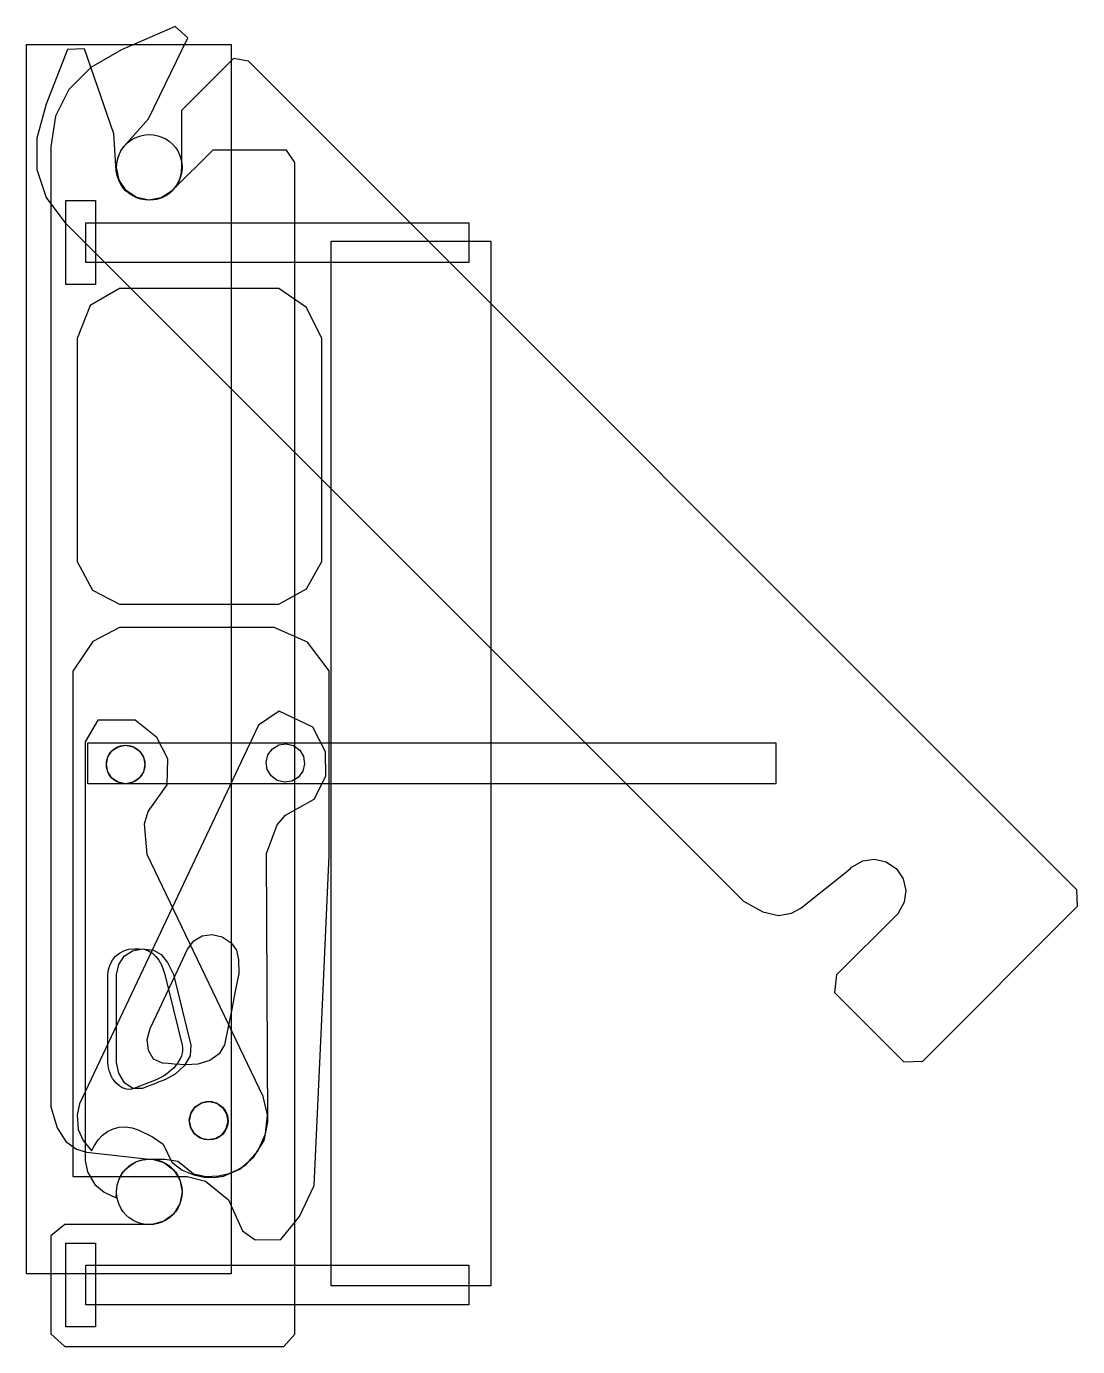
# Model space of a CAD drawing. Extents: x -15 to 113, y -19 to 142.
import ezdxf

# ---------------------------------------------------------------- set-up
doc = ezdxf.new("R2010")
doc.units = 0
for name, color, linetype in [('body', 7, 'CONTINUOUS'), ('bodySlot', 7, 'CONTINUOUS'), ('holes', 7, 'CONTINUOUS'), ('Layer_1', 7, 'CONTINUOUS'), ('thumb', 7, 'CONTINUOUS')]:
    doc.layers.add(name, color=color, linetype=linetype)

msp = doc.modelspace()

# ---------------------------------------------------------------- linework, layer by layer
at = {"layer": 'body', "color": 7}
msp.add_lwpolyline([(0, 3.999812), (0.340031, 3.999812), (0.340031, 3.995578), (0.340031, 3.991345), (0.340031, 3.987112), (0.340031, 3.982878), (1.784363, 3.57804), (2.945084, 2.703856), (3.718211, 1.473517), (3.999756, 0.000185), (3.718351, -1.473332), (2.94526, -2.70383), (1.784485, -3.578119), (0.340031, -3.983038), (0.340031, -3.987271), (0.340031, -3.991504), (0.340031, -3.995738), (0.340031, -3.999971), (0, -3.999971), (-10.329566, -3.999971), (-12, -5.345404), (-12, -17.305708), (-10.329566, -18.878629), (16.394097, -18.878629), (17.76274, -17.381776), (17.76274, 125.589817), (16.721904, 127.092367), (7.737605, 127.099855), (3.003434, 122.365684), (2.376227, 121.787127), (1.6491, 121.35869), (0.848281, 121.0923), (0, 120.999891), (-1.556969, 121.31433), (-2.828367, 122.171646), (-3.68552, 123.443157), (-3.999756, 125.000166), (-3.933832, 125.715375), (-3.743046, 126.401974), (-3.433473, 127.043826), (-3.100698, 127.544003), (-0.098866, 130.93636), (4.681934, 140.797773), (3.139985, 142.201324), (-3.407684, 139.331547), (-7.125092, 137.190592), (-9.814749, 134.486542), (-11.448897, 131.246219), (-11.999782, 127.496431), (-11.999782, 10.394288), (-11.242621, 7.807457), (-10.176678, 6.136693), (-8.872879, 5.200094), (-7.657246, 4.843965)], close=True, dxfattribs=at)
at = {"layer": 'bodySlot', "color": 7}
for points in [[(-3.641552, 110.237758), (-7.205917, 108.152582), (-8.787503, 104.129346), (-8.787503, 76.906807), (-6.929249, 73.39894), (-3.641552, 71.694891), (15.789971, 71.694891), (19.170882, 73.577756), (21.055045, 76.906807), (21.055045, 104.129346), (19.179701, 107.892785), (15.789971, 110.237758)], [(-9.31667, 63.516493), (-9.31667, 1.887379), (4.621144, 1.887379), (6.836783, 1.313603), (9.67956, -0.958665), (11.352982, -4.748239), (12.900338, -5.86994), (16.058678, -5.808425), (18.31497, -3.015324), (20.129004, 0.777769), (21.055045, 21.047524), (21.956282, 41.036816), (21.956282, 63.572659), (19.282601, 67.080592), (15.234212, 68.851139), (-3.641552, 68.851139), (-6.905195, 67.149243)]]:
    msp.add_lwpolyline(points, close=True, dxfattribs=at)
at = {"layer": 'holes', "color": 7}
for points in [[(-0.544418, 52.14838)], [(-1.883712, 29.67114)], [(9.613692, 8.68112)]]:
    msp.add_lwpolyline(points, close=True, dxfattribs=at)
for points in [[(-1.883712, 29.67114), (-1.272388, 29.67114)], [(-5.045982, 15.78668), (-5.045982, 26.50887)], [(1.889882, 26.50887), (4.006548, 17.90335)], [(0.844279, 13.68276), (-1.883712, 12.62442)]]:
    msp.add_lwpolyline(points, dxfattribs=at)
for points in [[(-5.244418, 52.14838), (-5.244418, 52.987954), (-4.79651, 53.763753), (-4.069418, 54.18354)], [(-4.069418, 54.18354), (-3.342325, 54.603327), (-2.44651, 54.603327), (-1.719418, 54.18354)], [(-1.719418, 54.18354), (-0.992325, 53.763753), (-0.544418, 52.987954), (-0.544418, 52.14838)], [(-4.069418, 50.11322), (-4.79651, 50.533007), (-5.244418, 51.308806), (-5.244418, 52.14838)], [(-0.544418, 52.14838), (-0.544418, 51.308806), (-0.992325, 50.533007), (-1.719418, 50.11322)], [(-1.719418, 50.11322), (-2.44651, 49.693433), (-3.342325, 49.693433), (-4.069418, 50.11322)], [(-5.045982, 26.50887), (-5.045982, 28.26077), (-3.635609, 29.67114), (-1.883712, 29.67114)], [(-1.272388, 29.67114), (0.479509, 29.67114), (1.471445, 28.21007), (1.889882, 26.50887)], [(4.006548, 17.90335), (4.424982, 16.20216), (2.477571, 14.3164), (0.844279, 13.68276)], [(-1.883712, 12.62442), (-3.517004, 11.99078), (-5.045982, 14.03479), (-5.045982, 15.78668)], [(4.913693, 8.68112), (4.913693, 9.520694), (5.3616, 10.296493), (6.088692, 10.71628)], [(6.088692, 10.71628), (6.815785, 11.136067), (7.7116, 11.136067), (8.438692, 10.71628)], [(8.438692, 10.71628), (9.165785, 10.296493), (9.613692, 9.520694), (9.613692, 8.68112)], [(7.263692, 6.33112), (5.965823, 6.33112), (4.913693, 7.383251), (4.913693, 8.68112)], [(9.613692, 8.68112), (9.613692, 7.383251), (8.561561, 6.33112), (7.263692, 6.33112)]]:
    msp.add_open_spline(points, degree=3, dxfattribs=at)
at = {"layer": 'Layer_1', "color": 7}
for points in [[(-15, 140), (10, 140), (10, -10), (-15, -10)], [(85.500858, 39.424857), (85.741296, 39.665295), (85.74429, 39.662302), (85.747283, 39.659308), (85.750277, 39.656315), (85.75327, 39.653321), (87.060831, 40.388354), (88.499726, 40.590967), (89.91639, 40.267669), (91.157276, 39.424948), (92.000227, 38.184031), (92.323662, 36.76728), (92.121086, 35.328272), (91.386023, 34.020568), (91.389017, 34.017575), (91.39201, 34.014581), (91.395004, 34.011588), (91.397997, 34.008594), (91.157559, 33.768156), (83.853453, 26.46405), (83.623642, 24.33151), (92.080854, 15.874298), (94.374253, 15.94325), (113.270736, 34.839733), (113.180077, 36.865945), (12.083895, 137.962128), (10.285449, 138.288609), (3.927296, 131.941045), (3.927296, 125.245916), (3.892895, 124.393313), (3.681689, 123.576205), (3.303791, 122.821574), (2.769309, 122.156406), (1.446024, 121.277805), (-0.059205, 120.985005), (-1.564397, 121.278), (-2.887568, 122.156774), (-3.346681, 122.709117), (-3.697274, 123.329522), (-3.932231, 124.002282), (-4.050601, 124.591268), (-4.326745, 129.112643), (-7.919281, 139.46625), (-10.002064, 139.368388), (-12.602726, 132.709248), (-13.717446, 128.56676), (-13.707269, 124.752834), (-12.571532, 121.306062), (-10.309565, 118.265027), (72.494154, 35.461308), (74.858713, 34.167535), (76.793857, 33.739862), (78.378057, 33.999512), (79.489461, 34.607273)], [(4, 125)], [(-10.205358, 120.945453), (-6.570191, 120.945453), (-6.570191, 110.709253), (-10.205358, 110.709253)], [(-7.748513, 118.240343), (38.97594, 118.240343), (38.97594, 113.414343), (-7.748513, 113.414343)], [(22.177999, 116.016463), (41.688674, 116.016463), (41.688674, -11.471097), (22.177999, -11.471097)], [(15.850878, 58.663503), (13.311074, 56.937209), (-8.520351, 10.730652), (-8.815126, 9.383519), (-8.680503, 7.594574), (-8.072255, 6.24969), (-7.037858, 5.022369), (-6.672619, 5.645402), (-6.254889, 6.339616), (-5.723402, 6.918953), (-5.099719, 7.375281), (-4.405188, 7.702124), (-3.661118, 7.890674), (-2.889538, 7.934222), (-2.111086, 7.824171), (-1.347529, 7.553159), (0.404567, 6.728849), (1.690488, 5.816658), (2.230004, 4.737591), (2.760346, 3.634268), (4.020211, 2.646365), (5.429015, 2.091033), (6.710928, 1.805439), (7.902222, 1.758692), (9.03898, 1.918293), (11.024057, 2.765313), (12.764182, 4.273321), (13.998157, 6.254809), (14.463357, 8.524085), (14.290222, 41.289415), (15.583995, 44.789802), (16.624422, 45.953981), (20.121859, 47.917667), (21.556791, 50.726094), (21.480844, 53.680264), (19.969147, 56.717813)], [(-7.483547, 54.772693), (76.439083, 54.772693), (76.439083, 49.772693), (-7.483547, 49.772693)], [(17.608162, 54.448567), (18.356143, 53.890556), (18.816282, 53.11647), (18.952623, 52.225604), (18.728685, 51.319783), (18.17114, 50.571583), (17.396588, 50.111665), (16.50619, 49.975102), (15.600368, 50.199039), (14.852168, 50.756586), (14.391781, 51.53136), (14.255686, 52.421535), (14.479157, 53.327577), (15.036702, 54.075778), (15.811476, 54.536165), (16.702341, 54.672506)], [(8.872879, 31.116665), (10.0056, 30.399175), (10.62966, 29.509935), (10.890165, 28.306058), (10.933839, 26.645678), (10.493271, 24.474501), (10.052487, 22.302869), (9.611918, 20.131692), (9.171361, 17.960538), (8.541574, 16.833229), (7.364886, 16.037503), (5.925784, 15.586373), (4.509398, 15.495418), (3.779616, 15.547593), (3.050301, 15.599547), (2.320519, 15.651722), (1.590737, 15.703897), (0.512398, 16.19173), (-0.099493, 17.261566), (-0.243615, 18.605316), (0.082085, 19.914019), (1.22715, 22.337568), (2.372453, 24.761619), (3.517518, 27.185168), (4.662595, 29.60874), (5.413591, 30.617593), (6.454588, 31.237415), (7.652334, 31.419645)], [(8.223598, 10.807418), (8.971795, 10.249864), (9.432181, 9.475091), (9.568272, 8.584905), (9.344805, 7.67887), (8.787263, 6.930677), (8.012492, 6.470295), (7.121626, 6.333953), (6.215801, 6.557883), (5.467819, 7.115891), (5.007685, 7.88999), (4.871342, 8.78085), (5.095276, 9.686665), (5.652818, 10.434858), (6.427374, 10.894786), (7.317773, 11.031348)], [(4, 0)], [(-10.205358, -6.243538), (-6.570191, -6.243538), (-6.570191, -16.479738), (-10.205358, -16.479738)], [(-7.748513, -8.948648), (38.97594, -8.948648), (38.97594, -13.774648), (-7.748513, -13.774648)]]:
    msp.add_lwpolyline(points, close=True, dxfattribs=at)
for points in [[(-2, 128.464102), (-0.762396, 129.178633), (0.762396, 129.178633), (2, 128.464102)], [(-4, 125), (-4, 126.429062), (-3.237604, 127.74957), (-2, 128.464102)], [(2, 128.464102), (3.237604, 127.74957), (4, 126.429062), (4, 125)], [(-2, 121.535898), (-3.237604, 122.25043), (-4, 123.570938), (-4, 125)], [(4, 125), (4, 123.570938), (3.237604, 122.25043), (2, 121.535898)], [(2, 121.535898), (0.762396, 120.821367), (-0.762396, 120.821367), (-2, 121.535898)], [(-4, 0), (-4, 1.429062), (-3.237604, 2.74957), (-2, 3.464102)], [(-2, 3.464102), (-0.762396, 4.178633), (0.762396, 4.178633), (2, 3.464102)], [(2, 3.464102), (3.237604, 2.74957), (4, 1.429062), (4, 0)], [(-2, -3.464102), (-3.237604, -2.74957), (-4, -1.429062), (-4, 0)], [(4, 0), (4, -1.429062), (3.237604, -2.74957), (2, -3.464102)], [(2, -3.464102), (0.762396, -4.178633), (-0.762396, -4.178633), (-2, -3.464102)]]:
    msp.add_open_spline(points, degree=3, dxfattribs=at)
at = {"layer": 'thumb', "color": 7}
for points in [[(-6.283854, 57.558804), (-7.842784, 54.912971), (-7.842784, 3.808597), (-7.533823, 2.464646), (-6.647878, 0.904663), (-5.523398, -0.051488), (-4.063835, -0.719296), (-3.999756, 0.000053), (-3.918624, 0.806185), (-3.685563, 1.557046), (-3.316593, 2.236073), (-2.828251, 2.82829), (-2.236039, 3.316631), (-1.557011, 3.685619), (-0.806152, 3.918664), (0, 3.999812), (1.936316, 4.002987), (3.488676, 3.727556), (4.437455, 2.982383), (5.388301, 2.211361), (6.949447, 1.856343), (8.460465, 1.956064), (9.741524, 2.245466), (10.838615, 2.712111), (11.798246, 3.342031), (13.231233, 4.955884), (14.160376, 7.062734), (14.42961, 9.381463), (13.880806, 11.631983), (-0.272852, 41.183139), (-0.598413, 44.900741), (-0.155029, 46.397809), (2.168343, 49.667376), (2.266012, 52.819638), (0.935343, 55.458237), (-1.729093, 57.558883)], [(-2.894397, 54.498525), (-1.979724, 54.313526), (-1.233, 53.810195), (-0.729154, 53.062954), (-0.54467, 52.148281), (-0.729154, 51.233609), (-1.233, 50.486886), (-1.979724, 49.98304), (-2.894397, 49.798554), (-3.80907, 49.98304), (-4.556311, 50.486886), (-5.059639, 51.233609), (-5.244641, 52.148281), (-5.060156, 53.062954), (-4.556311, 53.810195), (-3.80907, 54.314041)], [(-0.825273, 29.671089), (0.505396, 29.506253), (1.449524, 28.968832), (2.199349, 27.99162), (2.94814, 26.509027), (3.477307, 24.357726), (4.006474, 22.205923), (4.53564, 20.054622), (5.064807, 17.903348), (4.976957, 16.615039), (4.25297, 15.392902), (3.144511, 14.370235), (1.902726, 13.682927), (1.220597, 13.418343), (0.538985, 13.15376), (-0.143144, 12.889177), (-0.825273, 12.624593), (-2.008663, 12.605014), (-3.018937, 13.310923), (-3.723287, 14.464321), (-3.98787, 15.786735), (-3.98787, 18.467175), (-3.98787, 21.148172), (-3.98787, 23.828613), (-3.98787, 26.50908), (-3.739823, 27.742065), (-3.063379, 28.74719), (-2.058272, 29.423624)], [(7.263639, 11.030902), (8.178312, 10.846408), (8.925553, 10.342562), (9.428882, 9.595829), (9.613883, 8.681164), (9.429399, 7.766499), (8.925553, 7.019263), (8.178312, 6.515417), (7.263639, 6.330923), (6.348966, 6.51592), (5.602242, 7.019263), (5.098397, 7.766499), (4.913912, 8.681164), (5.098397, 9.595829), (5.602242, 10.342562), (6.348966, 10.846408)]]:
    msp.add_lwpolyline(points, close=True, dxfattribs=at)

doc.saveas('drawing.dxf')
